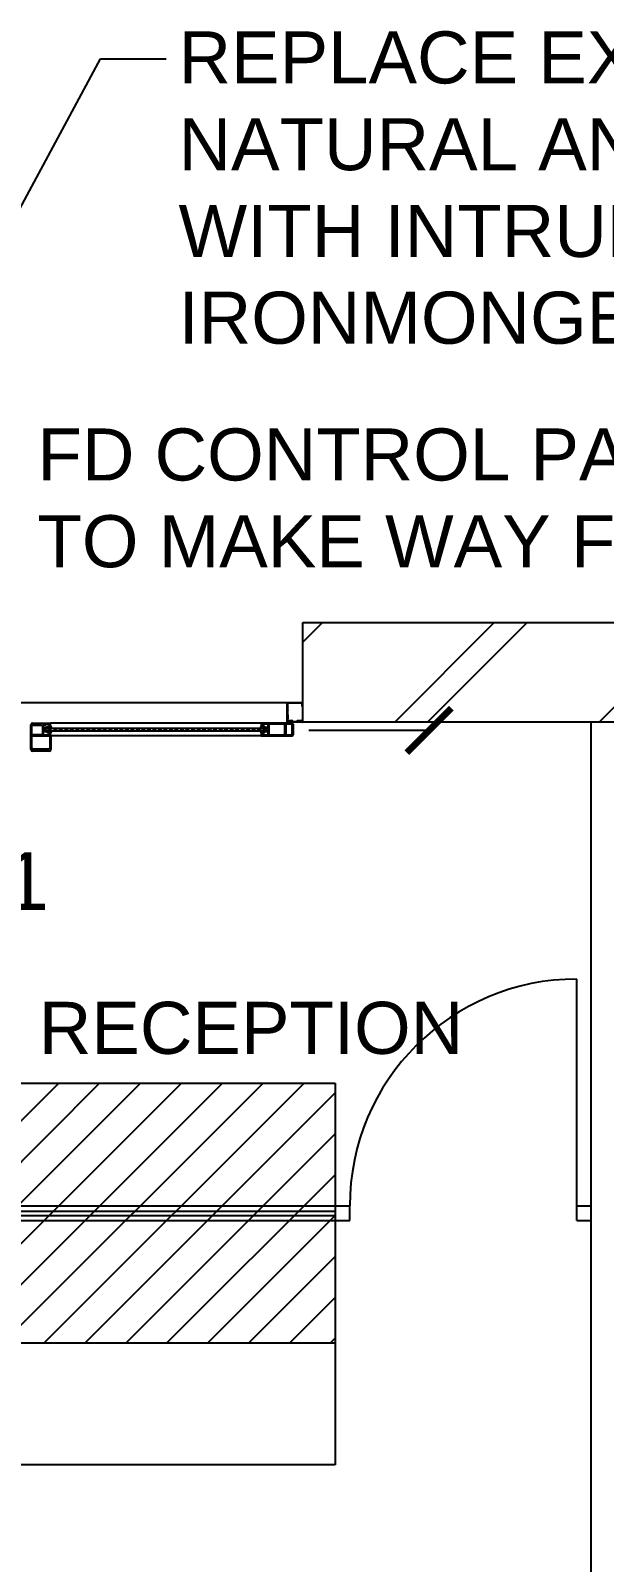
# Model space of a CAD drawing. Header units: millimetres. Extents: x -242071 to 82444, y -53139 to 112036.
# Drawn here: x 11489 to 13472, y -34056 to -28758 of the extents above; entities that cross this region are included whole.
import ezdxf

# ---------------------------------------------------------------- set-up
doc = ezdxf.new("R2010")
doc.units = ezdxf.units.MM
doc.linetypes.add('DASHED', pattern=[19.05, 12.7, -6.35])
for name, color, linetype in [('Fixture_Room', 2, 'Continuous'), ('Hatch_Builders_work', 1, 'Continuous'), ('Internal_partitions', 2, 'Continuous'), ('Office Number', 2, 'Continuous'), ('Text_Builders_work', 1, 'Continuous'), ('Text_Roof_plan', 1, 'Continuous'), ('Text_Room_names_brickwork', 1, 'Continuous'), ('Walls_brick_block_etc', 3, 'Continuous'), ('Windows_and_doors_to_brickwork', 1, 'Continuous')]:
    doc.layers.add(name, color=color, linetype=linetype)
doc.styles.add('Text_Style_3_d7b89161-017f-4e9d-a07b-0b1ab719bac5', font='freehand')
doc.styles.add('Text_Style_5', font='arial.ttf')
doc.dimstyles.new('$DIM_Caddie', dxfattribs={"dimscale": 100, "dimtxt": 2.5, "dimasz": 3, "dimexe": 3, "dimexo": 0, "dimgap": 1, "dimtad": 1, "dimdec": 0, "dimzin": 0, "dimdsep": 46, "dimtxsty": 'Text_Style_3_d7b89161-017f-4e9d-a07b-0b1ab719bac5', "dimblk": 'ARCHTICK', "dimblk1": 'ARCHTICK', "dimblk2": 'ARCHTICK', "dimcen": 0.4, "dimclrd": 1, "dimclre": 1, "dimclrt": 2, "dimadec": 0, "dimazin": 0, "dimtfac": 0.5, "dimtdec": 0, "dimtix": 1, "dimtmove": 0, "dimatfit": 2, "dimldrblk": 'ARCHTICK', "dimfxl": 7, "dimfxlon": 1, "dimtfillclr": 1, "dimtolj": 1, "dimtzin": 0, "dimlwd": -3, "dimlwe": -3, "dimarcsym": 1})

# ---------------------------------------------------------------- blocks, each defined once
blk = doc.blocks.new('_ArchTick')
at = {"color": 0, "linetype": 'ByBlock', "const_width": 0.15}
blk.add_lwpolyline([(-0.5, -0.5), (0.5, 0.5)], dxfattribs=at)

msp = doc.modelspace()

# ---------------------------------------------------------------- hatches: boundary and pattern name
at = {"layer": 'Fixture_Room', "linetype": 'Continuous'}
h = msp.add_hatch(dxfattribs=at)
h.set_pattern_fill('_USER', color=1, scale=100, angle=45, style=0, pattern_type=0)
h.set_pattern_definition([(45, (-0.009, -8204.92), (-70.71068, 70.71068), [])])
h.paths.add_polyline_path([(9552.8, -33298.6), (12541.8, -33298.6), (12541.8, -32398.6), (9552.8, -32398.6)])
at = {"layer": 'Hatch_Builders_work', "linetype": 'Continuous', "lineweight": -3}
h = msp.add_hatch(dxfattribs=at)
h.set_pattern_fill('BRICKPLAN', color=1, scale=500, angle=45, style=0)
h.set_pattern_definition([(45, (-0.009, -8654.9), (-353.553, 353.553), []), (45, (-56.6, -8598.35), (-353.553, 353.553), [])])
h.paths.add_polyline_path([(12429.8, -31148.6), (14759.8, -31148.6), (14759.8, -30805.7), (12429.8, -30805.7)])

# ---------------------------------------------------------------- linework, layer by layer
at = {"layer": 'Fixture_Room', "color": 1, "linetype": 'Continuous'}
for p, q in [((13376.8, -32823.6), (13376.8, -32038.6)), ((9602.8, -32841.1), (12541.8, -32841.1)), ((9602.8, -32856.1), (12541.8, -32856.1))]:
    msp.add_line(p, q, dxfattribs=at)
at = {"layer": 'Fixture_Room', "color": 2, "linetype": 'Continuous'}
for p, q in [((9552.8, -32398.6), (12541.8, -32398.6)), ((12541.8, -32398.6), (12541.8, -33298.6)), ((9552.8, -32823.6), (12591.8, -32823.6)), ((12591.8, -32873.6), (12591.8, -32823.6)), ((13376.8, -32873.6), (13376.8, -32823.6)), ((13376.8, -32823.6), (13426.8, -32823.6)), ((9552.8, -32873.6), (12591.8, -32873.6)), ((13376.8, -32873.6), (13426.8, -32873.6)), ((12541.8, -33298.6), (9552.8, -33298.6)), ((12541.8, -33298.6), (12541.8, -33718.6)), ((12541.8, -33718.6), (9552.8, -33718.6))]:
    msp.add_line(p, q, dxfattribs=at)
at = {"layer": 'Fixture_Room', "color": 1, "linetype": 'Continuous'}
msp.add_arc((13376.8, -32823.6), 785, 90, 180, dxfattribs=at)
at = {"layer": 'Internal_partitions', "color": 2, "linetype": 'Continuous'}
msp.add_line((13426.8, -34262.9), (13426.8, -31148.6), dxfattribs=at)
at = {"layer": 'Walls_brick_block_etc', "color": 3, "linetype": 'Continuous'}
for p, q in [((12429.8, -30805.7), (14759.8, -30805.7)), ((12429.8, -31148.6), (12429.8, -30805.7)), ((12429.8, -31148.6), (18684.1, -31148.6))]:
    msp.add_line(p, q, dxfattribs=at)
at = {"layer": 'Windows_and_doors_to_brickwork', "color": 1, "linetype": 'Continuous', "lineweight": -3}
for p, q in [((10605.3, -31082), (12374.4, -31082)), ((12375.3, -31083.3), (12374.2, -31083)), ((12374.4, -31082), (12429.3, -31082)), ((12375.3, -31114.3), (12375.3, -31083.3)), ((12377.4, -31090), (12377.4, -31085)), ((12377.4, -31107.6), (12377.4, -31098.1)), ((12426.8, -31084.5), (12377.9, -31084.5)), ((12377.9, -31090.5), (12378.1, -31090.5)), ((12377.9, -31097.6), (12378.1, -31097.6)), ((12378.1, -31097.6), (12378.1, -31090.5)), ((12427.4, -31094.8), (12427.4, -31085)), ((12427.9, -31095.3), (12428.1, -31095.3)), ((12429.8, -31093.5), (12429.8, -31082.5)), ((12375.3, -31148.6), (12375.3, -31115.8)), ((12375.8, -31115.1), (12375.4, -31114.7)), ((12375.4, -31115.5), (12375.8, -31115.1)), ((12379.6, -31150.4), (12377, -31150.4)), ((12377.4, -31125.2), (12377.4, -31115.7)), ((12377.4, -31143.5), (12377.4, -31138.6)), ((12377.5, -31147), (12377.5, -31148.1)), ((12377.5, -31147.6, 1.8), (12390.7, -31147.6, 1.8)), ((12377.9, -31108.1), (12378.1, -31108.1)), ((12377.9, -31115.2), (12378.1, -31115.2)), ((12377.9, -31125.7), (12378.3, -31125.7)), ((12377.9, -31138.1), (12378.3, -31138.1)), ((12377.9, -31144), (12392, -31144)), ((12390.1, -31146.5), (12378, -31146.5)), ((12378, -31148.6), (12379.6, -31148.6)), ((12378.1, -31115.2), (12378.1, -31108.1)), ((12378.8, -31137.5), (12378.8, -31126.3)), ((12380.1, -31149.1), (12380.1, -31149.8)), ((12381.4, -31153.4, 1.8), (12381.4, -31147.6, 1.8)), ((12384.1, -31153.4, 1.8), (12384.1, -31147.6, 1.8)), ((12386.7, -31153.4, 1.8), (12386.7, -31147.6, 1.8)), ((12388, -31149.8), (12388, -31149.1)), ((12388.6, -31148.6), (12390.1, -31148.6)), ((12428.1, -31150.4), (12388.6, -31150.4)), ((12390.7, -31148.1), (12390.7, -31147)), ((12392.9, -31144.9), (12392.9, -31147.4)), ((12393.9, -31147.9), (12410.5, -31147.9)), ((12411, -31147.4), (12411, -31144.6)), ((12411.5, -31144), (12426.8, -31144)), ((12427.4, -31143.5), (12427.4, -31142.8)), ((12427.9, -31142.3), (12428.1, -31142.3)), ((12429.8, -31148.6), (12429.8, -31144.1)), ((11537.7, -31169.1, -1.8), (11537.7, -31169.1, -3.5)), ((11537.7, -31169.1, -3.5), (11537.7, -31181.8, -3.5)), ((11537.7, -31181.8, -1.8), (11537.7, -31169.1, -1.8)), ((11537.7, -31181.8, -1.8), (11537.7, -31181.8, -3.5)), ((11546.4, -31168.9, -3.5), (11537.9, -31168.9, -3.5)), ((11537.9, -31168.9, -1.8), (11537.9, -31168.9, -3.5)), ((11537.9, -31168.9, -1.8), (11546.4, -31168.9, -1.8)), ((11537.9, -31182, -3.5), (11546.4, -31182, -3.5)), ((11537.9, -31182, -1.8), (11537.9, -31182, -3.5)), ((11546.4, -31182, -1.8), (11537.9, -31182, -1.8)), ((11539.8, -31171.2, -1.8), (11539.8, -31171.2, -3.5)), ((11539.8, -31179.7, -3.5), (11539.8, -31171.2, -3.5)), ((11539.8, -31171.2, -1.8), (11539.8, -31179.7, -1.8)), ((11539.8, -31179.7, -1.8), (11539.8, -31179.7, -3.5)), ((11540, -31171.1, -3.5), (11560.6, -31171.1, -3.5)), ((11540, -31171.1, -1.8), (11540, -31171.1, -3.5)), ((11560.6, -31171.1, -1.8), (11540, -31171.1, -1.8)), ((11540, -31179.9, -1.8), (11540, -31179.9, -3.5)), ((11560.6, -31179.9, -3.5), (11540, -31179.9, -3.5)), ((11540, -31179.9, -1.8), (11560.6, -31179.9, -1.8)), ((11546.4, -31168.9, -1.8), (11546.4, -31168.9, -3.5)), ((11546.4, -31182, -1.8), (11546.4, -31182, -3.5)), ((11549, -31166.4, -3.5), (11546.5, -31168.9, -3.5)), ((11546.5, -31168.9, -1.8), (11549, -31166.4, -1.8)), ((11546.5, -31168.9, -1.8), (11546.5, -31168.9, -3.5)), ((11546.5, -31182, -1.8), (11546.5, -31182, -3.5)), ((11549, -31184.5, -1.8), (11546.5, -31182, -1.8)), ((11546.5, -31182, -3.5), (11549, -31184.5, -3.5)), ((11549.3, -31166.5, -1.8), (11549.3, -31166.5, -3.5)), ((11549.3, -31168.8, -3.5), (11549.3, -31166.5, -3.5)), ((11549.3, -31166.5, -1.8), (11549.3, -31168.8, -1.8)), ((11549.3, -31168.8, -1.8), (11549.3, -31168.8, -3.5)), ((11549.3, -31182.1, -1.8), (11549.3, -31182.1, -3.5)), ((11549.3, -31182.1, -1.8), (11549.3, -31184.4, -1.8)), ((11549.3, -31184.4, -3.5), (11549.3, -31182.1, -3.5)), ((11549.3, -31184.4, -1.8), (11549.3, -31184.4, -3.5)), ((11549.5, -31168.9, -1.8), (11549.5, -31168.9, -3.5)), ((11551.2, -31168.9, -3.5), (11549.5, -31168.9, -3.5)), ((11549.5, -31168.9, -1.8), (11551.2, -31168.9, -1.8)), ((11549.5, -31182, -1.8), (11549.5, -31182, -3.5)), ((11549.5, -31182, -3.5), (11551.2, -31182, -3.5)), ((11551.2, -31182, -1.8), (11549.5, -31182, -1.8)), ((11551.2, -31168.9, -1.8), (11551.2, -31168.9, -3.5)), ((11551.2, -31182, -1.8), (11551.2, -31182, -3.5)), ((11553.8, -31166.4, -3.5), (11551.3, -31168.9, -3.5)), ((11551.3, -31168.9, -1.8), (11553.8, -31166.4, -1.8)), ((11551.3, -31168.9, -1.8), (11551.3, -31168.9, -3.5)), ((11551.3, -31182, -1.8), (11551.3, -31182, -3.5)), ((11553.8, -31184.5, -1.8), (11551.3, -31182, -1.8)), ((11551.3, -31182, -3.5), (11553.8, -31184.5, -3.5)), ((11554.1, -31168.8, -3.5), (11554.1, -31166.5, -3.5)), ((11554.1, -31166.5, -1.8), (11554.1, -31168.8, -1.8)), ((11554.1, -31168.8, -1.8), (11554.1, -31168.8, -3.5)), ((11554.1, -31182.1, -1.8), (11554.1, -31182.1, -3.5)), ((11554.1, -31182.1, -1.8), (11554.1, -31184.4, -1.8)), ((11554.1, -31184.4, -3.5), (11554.1, -31182.1, -3.5)), ((11554.1, -31184.4, -1.8), (11554.1, -31184.4, -3.5)), ((11554.2, -31168.9, -1.8), (11554.2, -31168.9, -3.5)), ((11556.4, -31168.9, -3.5), (11554.2, -31168.9, -3.5)), ((11554.2, -31168.9, -1.8), (11556.4, -31168.9, -1.8)), ((11554.2, -31182, -1.8), (11554.2, -31182, -3.5)), ((11554.2, -31182, -3.5), (11556.4, -31182, -3.5)), ((11556.4, -31182, -1.8), (11554.2, -31182, -1.8)), ((11556.4, -31168.9, -1.8), (11556.4, -31168.9, -3.5)), ((11556.4, -31182, -1.8), (11556.4, -31182, -3.5)), ((11556.5, -31163, -3.5), (11556.5, -31168.8, -3.5)), ((11556.5, -31168.8, -1.8), (11556.5, -31163, -1.8)), ((11556.5, -31168.8, -1.8), (11556.5, -31168.8, -3.5)), ((11556.5, -31182.1, -1.8), (11556.5, -31182.1, -3.5)), ((11556.5, -31187.9, -1.8), (11556.5, -31182.1, -1.8)), ((11556.5, -31182.1, -3.5), (11556.5, -31187.9, -3.5)), ((11556.9, -31162.9, -1.8), (11556.9, -31162.9, -3.5)), ((11560.8, -31170.8, -3.5), (11556.9, -31162.9, -3.5)), ((11556.9, -31162.9, -1.8), (11560.8, -31170.8, -1.8)), ((11560.8, -31180.1, -1.8), (11556.9, -31188, -1.8)), ((11556.9, -31188, -3.5), (11560.8, -31180.1, -3.5)), ((11556.9, -31188, -1.8), (11556.9, -31188, -3.5)), ((12286, -31153.4), (11557.6, -31153.6)), ((12286, -31197.4), (11558.5, -31197.4)), ((11560.6, -31171.1, -3.5), (12283.1, -31171.1, -3.5)), ((11560.6, -31171.1, -1.8), (11560.6, -31171.1, -3.5)), ((11560.6, -31179.9, -3.5), (12283.1, -31179.9, -3.5)), ((11560.6, -31179.9, -1.8), (11560.6, -31179.9, -3.5)), ((11560.8, -31170.8, -1.8), (11560.8, -31170.8, -3.5)), ((11560.8, -31180.1, -1.8), (11560.8, -31180.1, -3.5)), ((12286.9, -31162.9, -1.8), (12283, -31170.8, -1.8)), ((12283, -31170.8), (12286.9, -31162.9)), ((12283, -31170.8), (12283, -31170.8, -1.8)), ((12283, -31180.1), (12283, -31180.1, -1.8)), ((12283, -31180.1, -1.8), (12286.9, -31188, -1.8)), ((12286.9, -31188), (12283, -31180.1)), ((12303.8, -31171.1), (12283.1, -31171.1)), ((12283.1, -31171.1, -1.8), (12303.8, -31171.1, -1.8)), ((12283.1, -31171.1), (12283.1, -31171.1, -1.8)), ((12283.1, -31179.9), (12283.1, -31179.9, -1.8)), ((12303.8, -31179.9, -1.8), (12283.1, -31179.9, -1.8)), ((12283.1, -31179.9), (12303.8, -31179.9)), ((12285.5, -31154.3, 1.8), (12285.5, -31154, 1.8)), ((12285.5, -31154), (12285.5, -31154, 1.8)), ((12285.5, -31154), (12285.5, -31154.3)), ((12285.5, -31154.3), (12285.5, -31154.3, 1.8)), ((12285.5, -31196.9, 1.8), (12285.5, -31196.6, 1.8)), ((12285.5, -31196.6), (12285.5, -31196.6, 1.8)), ((12285.5, -31196.6), (12285.5, -31196.9)), ((12285.5, -31196.9), (12285.5, -31196.9, 1.8)), ((12286, -31153.4, 1.8), (12392.2, -31153.4, 1.8)), ((12286, -31153.4), (12286, -31153.4, 1.8)), ((12392.2, -31153.4), (12286, -31153.4)), ((12287.3, -31154.9, 1.8), (12286, -31154.9, 1.8)), ((12286, -31154.9), (12286, -31154.9, 1.8)), ((12286, -31154.9), (12287.3, -31154.9)), ((12286, -31196, 1.8), (12287.3, -31196, 1.8)), ((12286, -31196), (12286, -31196, 1.8)), ((12287.3, -31196), (12286, -31196)), ((12392.2, -31197.4, 1.8), (12286, -31197.4, 1.8)), ((12286, -31197.4), (12286, -31197.4, 1.8)), ((12286, -31197.4), (12392.2, -31197.4)), ((12286.9, -31162.9), (12286.9, -31162.9, -1.8)), ((12286.9, -31188), (12286.9, -31188, -1.8)), ((12287.3, -31166.1, 1.8), (12287.3, -31154.9, 1.8)), ((12287.3, -31154.9), (12287.3, -31154.9, 1.8)), ((12287.3, -31154.9), (12287.3, -31166.1)), ((12287.3, -31163), (12287.3, -31163, -1.8)), ((12287.3, -31163), (12287.3, -31168.8)), ((12287.3, -31168.8, -1.8), (12287.3, -31163, -1.8)), ((12287.3, -31166.1), (12287.3, -31166.1, 1.8)), ((12287.3, -31168.8), (12287.3, -31168.8, -1.8)), ((12287.3, -31182.1), (12287.3, -31182.1, -1.8)), ((12287.3, -31187.9, -1.8), (12287.3, -31182.1, -1.8)), ((12287.3, -31182.1), (12287.3, -31187.9)), ((12287.3, -31196, 1.8), (12287.3, -31184.8, 1.8)), ((12287.3, -31184.8), (12287.3, -31184.8, 1.8)), ((12287.3, -31184.8), (12287.3, -31196)), ((12287.3, -31187.9), (12287.3, -31187.9, -1.8)), ((12287.3, -31196), (12287.3, -31196, 1.8)), ((12287.4, -31168.9), (12287.4, -31168.9, -1.8)), ((12289.5, -31168.9, -1.8), (12287.4, -31168.9, -1.8)), ((12287.4, -31168.9), (12289.5, -31168.9)), ((12287.4, -31182), (12287.4, -31182, -1.8)), ((12287.4, -31182, -1.8), (12289.5, -31182, -1.8)), ((12289.5, -31182), (12287.4, -31182)), ((12288.5, -31166.1, 1.8), (12288.2, -31166.5, 1.8)), ((12288.2, -31166.5), (12288.5, -31166.1)), ((12288.2, -31166.5), (12288.2, -31166.5, 1.8)), ((12288.2, -31184.4, 1.8), (12288.5, -31184.8, 1.8)), ((12288.2, -31184.4), (12288.2, -31184.4, 1.8)), ((12288.5, -31184.8), (12288.2, -31184.4)), ((12288.9, -31166.5, 1.8), (12288.5, -31166.1, 1.8)), ((12288.5, -31166.1), (12288.5, -31166.1, 1.8)), ((12288.5, -31166.1), (12288.9, -31166.5)), ((12288.5, -31184.8, 1.8), (12288.9, -31184.4, 1.8)), ((12288.9, -31184.4), (12288.5, -31184.8)), ((12288.5, -31184.8), (12288.5, -31184.8, 1.8)), ((12288.9, -31166.5), (12288.9, -31166.5, 1.8)), ((12288.9, -31184.4), (12288.9, -31184.4, 1.8)), ((12289.5, -31168.9), (12289.5, -31168.9, -1.8)), ((12289.5, -31182), (12289.5, -31182, -1.8)), ((12289.7, -31156.4, 1.8), (12289.7, -31161.9, 1.8)), ((12289.7, -31156.4), (12289.7, -31156.4, 1.8)), ((12289.7, -31161.9), (12289.7, -31156.4)), ((12289.7, -31161.9), (12289.7, -31161.9, 1.8)), ((12290, -31166.1, 1.8), (12289.7, -31166.5, 1.8)), ((12289.7, -31166.5), (12290, -31166.1)), ((12289.7, -31166.5), (12289.7, -31166.5, -1.8)), ((12289.7, -31166.5), (12289.7, -31166.5, 1.8)), ((12289.7, -31166.5, -1.8), (12289.7, -31168.8, -1.8)), ((12289.7, -31168.8), (12289.7, -31166.5)), ((12289.7, -31168.8), (12289.7, -31168.8, -1.8)), ((12289.7, -31182.1), (12289.7, -31182.1, -1.8)), ((12289.7, -31182.1, -1.8), (12289.7, -31184.4, -1.8)), ((12289.7, -31184.4), (12289.7, -31182.1)), ((12289.7, -31184.4, 1.8), (12290, -31184.8, 1.8)), ((12289.7, -31184.4), (12289.7, -31184.4, 1.8)), ((12289.7, -31184.4), (12289.7, -31184.4, -1.8)), ((12290, -31184.8), (12289.7, -31184.4)), ((12289.7, -31189, 1.8), (12289.7, -31194.5, 1.8)), ((12289.7, -31189), (12289.7, -31189, 1.8)), ((12289.7, -31194.5), (12289.7, -31189)), ((12289.7, -31194.5), (12289.7, -31194.5, 1.8)), ((12290.4, -31166.5, 1.8), (12290, -31166.1, 1.8)), ((12290, -31166.1), (12290, -31166.1, 1.8)), ((12290, -31166.1), (12290.4, -31166.5)), ((12290, -31166.4), (12290, -31166.4, -1.8)), ((12292.5, -31168.9, -1.8), (12290, -31166.4, -1.8)), ((12290, -31166.4), (12292.5, -31168.9)), ((12292.5, -31182), (12290, -31184.5)), ((12290, -31184.5, -1.8), (12292.5, -31182, -1.8)), ((12290, -31184.8, 1.8), (12290.4, -31184.4, 1.8)), ((12290.4, -31184.4), (12290, -31184.8)), ((12290, -31184.5), (12290, -31184.5, -1.8)), ((12290, -31184.8), (12290, -31184.8, 1.8)), ((12310.1, -31155.9, 1.8), (12290.3, -31155.9, 1.8)), ((12290.3, -31155.9), (12290.3, -31155.9, 1.8)), ((12290.3, -31155.9), (12310.1, -31155.9)), ((12290.3, -31195, 1.8), (12310.1, -31195, 1.8)), ((12290.3, -31195), (12290.3, -31195, 1.8)), ((12310.1, -31195), (12290.3, -31195)), ((12290.4, -31162.8, 1.8), (12297, -31164.6, 1.8)), ((12290.4, -31162.8), (12290.4, -31162.8, 1.8)), ((12297, -31164.6), (12290.4, -31162.8)), ((12290.4, -31166.5), (12290.4, -31166.5, 1.8)), ((12290.4, -31184.4), (12290.4, -31184.4, 1.8)), ((12297, -31186.3, 1.8), (12290.4, -31188.1, 1.8)), ((12290.4, -31188.1), (12297, -31186.3)), ((12290.4, -31188.1), (12290.4, -31188.1, 1.8)), ((12291.5, -31166.1, 1.8), (12291.2, -31166.5, 1.8)), ((12291.2, -31166.5), (12291.5, -31166.1)), ((12291.2, -31166.5), (12291.2, -31166.5, 1.8)), ((12291.2, -31184.4, 1.8), (12291.5, -31184.8, 1.8)), ((12291.2, -31184.4), (12291.2, -31184.4, 1.8)), ((12291.5, -31184.8), (12291.2, -31184.4)), ((12291.9, -31166.5, 1.8), (12291.5, -31166.1, 1.8)), ((12291.5, -31166.1), (12291.5, -31166.1, 1.8)), ((12291.5, -31166.1), (12291.9, -31166.5)), ((12291.5, -31184.8, 1.8), (12291.9, -31184.4, 1.8)), ((12291.9, -31184.4), (12291.5, -31184.8)), ((12291.5, -31184.8), (12291.5, -31184.8, 1.8)), ((12291.9, -31166.5), (12291.9, -31166.5, 1.8)), ((12291.9, -31184.4), (12291.9, -31184.4, 1.8)), ((12292.5, -31168.9), (12292.5, -31168.9, -1.8)), ((12292.5, -31182), (12292.5, -31182, -1.8)), ((12293, -31166.1, 1.8), (12292.6, -31166.5, 1.8)), ((12292.6, -31166.5), (12293, -31166.1)), ((12292.6, -31166.5), (12292.6, -31166.5, 1.8)), ((12294.3, -31168.9, -1.8), (12292.6, -31168.9, -1.8)), ((12292.6, -31168.9), (12292.6, -31168.9, -1.8)), ((12292.6, -31168.9), (12294.3, -31168.9)), ((12292.6, -31182), (12292.6, -31182, -1.8)), ((12294.3, -31182), (12292.6, -31182)), ((12292.6, -31182, -1.8), (12294.3, -31182, -1.8)), ((12292.6, -31184.4, 1.8), (12293, -31184.8, 1.8)), ((12292.6, -31184.4), (12292.6, -31184.4, 1.8)), ((12293, -31184.8), (12292.6, -31184.4)), ((12293.4, -31166.5, 1.8), (12293, -31166.1, 1.8)), ((12293, -31166.1), (12293, -31166.1, 1.8)), ((12293, -31166.1), (12293.4, -31166.5)), ((12293, -31184.8, 1.8), (12293.4, -31184.4, 1.8)), ((12293.4, -31184.4), (12293, -31184.8)), ((12293, -31184.8), (12293, -31184.8, 1.8)), ((12293.4, -31166.5), (12293.4, -31166.5, 1.8)), ((12293.4, -31184.4), (12293.4, -31184.4, 1.8)), ((12294.5, -31166.1, 1.8), (12294.1, -31166.5, 1.8)), ((12294.1, -31166.5), (12294.5, -31166.1)), ((12294.1, -31166.5), (12294.1, -31166.5, 1.8)), ((12294.1, -31184.4, 1.8), (12294.5, -31184.8, 1.8)), ((12294.1, -31184.4), (12294.1, -31184.4, 1.8)), ((12294.5, -31184.8), (12294.1, -31184.4)), ((12294.3, -31168.9), (12294.3, -31168.9, -1.8)), ((12294.3, -31182), (12294.3, -31182, -1.8)), ((12294.9, -31166.5, 1.8), (12294.5, -31166.1, 1.8)), ((12294.5, -31166.1), (12294.5, -31166.1, 1.8)), ((12294.5, -31166.1), (12294.9, -31166.5)), ((12294.5, -31166.5, -1.8), (12294.5, -31168.8, -1.8)), ((12294.5, -31166.5), (12294.5, -31166.5, -1.8)), ((12294.5, -31168.8), (12294.5, -31166.5)), ((12294.5, -31168.8), (12294.5, -31168.8, -1.8)), ((12294.5, -31182.1), (12294.5, -31182.1, -1.8)), ((12294.5, -31182.1, -1.8), (12294.5, -31184.4, -1.8)), ((12294.5, -31184.4), (12294.5, -31182.1)), ((12294.5, -31184.8, 1.8), (12294.9, -31184.4, 1.8)), ((12294.5, -31184.4), (12294.5, -31184.4, -1.8)), ((12294.9, -31184.4), (12294.5, -31184.8)), ((12294.5, -31184.8), (12294.5, -31184.8, 1.8)), ((12294.8, -31166.4), (12294.8, -31166.4, -1.8)), ((12297.2, -31168.9, -1.8), (12294.8, -31166.4, -1.8)), ((12294.8, -31166.4), (12297.2, -31168.9)), ((12294.8, -31184.5, -1.8), (12297.2, -31182, -1.8)), ((12297.2, -31182), (12294.8, -31184.5)), ((12294.8, -31184.5), (12294.8, -31184.5, -1.8)), ((12294.9, -31166.5), (12294.9, -31166.5, 1.8)), ((12294.9, -31184.4), (12294.9, -31184.4, 1.8)), ((12296, -31166.1, 1.8), (12295.6, -31166.5, 1.8)), ((12295.6, -31166.5), (12296, -31166.1)), ((12295.6, -31166.5), (12295.6, -31166.5, 1.8)), ((12295.6, -31184.4, 1.8), (12296, -31184.8, 1.8)), ((12295.6, -31184.4), (12295.6, -31184.4, 1.8)), ((12296, -31184.8), (12295.6, -31184.4)), ((12296.4, -31166.5, 1.8), (12296, -31166.1, 1.8)), ((12296, -31166.1), (12296, -31166.1, 1.8)), ((12296, -31166.1), (12296.4, -31166.5)), ((12296, -31184.8, 1.8), (12296.4, -31184.4, 1.8)), ((12296.4, -31184.4), (12296, -31184.8)), ((12296, -31184.8), (12296, -31184.8, 1.8)), ((12296.4, -31166.5), (12296.4, -31166.5, 1.8)), ((12296.4, -31184.4), (12296.4, -31184.4, 1.8)), ((12296.7, -31166.6), (12296.7, -31166.6, 1.8)), ((12296.7, -31184.2), (12296.7, -31184.2, 1.8)), ((12297, -31164.6), (12297, -31164.6, 1.8)), ((12297, -31186.3), (12297, -31186.3, 1.8)), ((12297.2, -31168.9), (12297.2, -31168.9, -1.8)), ((12297.2, -31182), (12297.2, -31182, -1.8)), ((12297.4, -31168.9), (12305.9, -31168.9)), ((12305.9, -31168.9, -1.8), (12297.4, -31168.9, -1.8)), ((12297.4, -31168.9), (12297.4, -31168.9, -1.8)), ((12305.9, -31182), (12297.4, -31182)), ((12297.4, -31182), (12297.4, -31182, -1.8)), ((12297.4, -31182, -1.8), (12305.9, -31182, -1.8)), ((12303.8, -31171.1), (12303.8, -31171.1, -1.8)), ((12303.8, -31179.9), (12303.8, -31179.9, -1.8)), ((12304, -31171.2), (12304, -31171.2, -1.8)), ((12304, -31179.7), (12304, -31171.2)), ((12304, -31171.2, -1.8), (12304, -31179.7, -1.8)), ((12304, -31179.7), (12304, -31179.7, -1.8)), ((12305.9, -31168.9), (12305.9, -31168.9, -1.8)), ((12305.9, -31182), (12305.9, -31182, -1.8)), ((12306.1, -31169.1), (12306.1, -31181.8)), ((12306.1, -31169.1), (12306.1, -31169.1, -1.8)), ((12306.1, -31181.8, -1.8), (12306.1, -31169.1, -1.8)), ((12306.1, -31181.8), (12306.1, -31181.8, -1.8)), ((12310.1, -31195, 1.8), (12310.1, -31155.9, 1.8)), ((12310.1, -31155.9), (12310.1, -31155.9, 1.8)), ((12310.1, -31155.9), (12310.1, -31195)), ((12310.1, -31195), (12310.1, -31195, 1.8)), ((12312.6, -31195, 1.8), (12312.6, -31155.9, 1.8)), ((12312.6, -31155.9, 1.8), (12367.9, -31155.9, 1.8)), ((12312.6, -31155.9), (12312.6, -31155.9, 1.8)), ((12312.6, -31155.9), (12312.6, -31195)), ((12367.9, -31155.9), (12312.6, -31155.9)), ((12367.9, -31195, 1.8), (12312.6, -31195, 1.8)), ((12312.6, -31195), (12312.6, -31195, 1.8)), ((12312.6, -31195), (12367.9, -31195)), ((12367.9, -31155.9, 1.8), (12367.9, -31195, 1.8)), ((12367.9, -31155.9), (12367.9, -31155.9, 1.8)), ((12367.9, -31195), (12367.9, -31155.9)), ((12367.9, -31195), (12367.9, -31195, 1.8)), ((12370.4, -31175.1, 1.8), (12370, -31175.4, 1.8)), ((12370, -31175.4), (12370.4, -31175.1)), ((12370, -31175.4, 1.8), (12370.4, -31175.8, 1.8)), ((12370, -31175.4), (12370, -31175.4, 1.8)), ((12370.4, -31175.8), (12370, -31175.4)), ((12370.4, -31175.1), (12370.4, -31175.1, 1.8)), ((12370.4, -31175.8), (12370.4, -31175.8, 1.8)), ((12370.5, -31155.9, 1.8), (12370.5, -31174.7, 1.8)), ((12392.2, -31155.9, 1.8), (12370.5, -31155.9, 1.8)), ((12370.5, -31155.9), (12370.5, -31155.9, 1.8)), ((12370.5, -31174.7), (12370.5, -31155.9)), ((12370.5, -31155.9), (12392.2, -31155.9)), ((12370.5, -31174.7), (12370.5, -31174.7, 1.8)), ((12370.5, -31176.2, 1.8), (12370.5, -31195, 1.8)), ((12370.5, -31176.2), (12370.5, -31176.2, 1.8)), ((12370.5, -31195), (12370.5, -31176.2)), ((12370.5, -31195, 1.8), (12392.2, -31195, 1.8)), ((12370.5, -31195), (12370.5, -31195, 1.8)), ((12392.2, -31195), (12370.5, -31195)), ((12392.2, -31153.4), (12392.2, -31153.4, 1.8)), ((12392.2, -31155.9), (12392.2, -31155.9, 1.8)), ((12392.2, -31195), (12392.2, -31195, 1.8)), ((12392.2, -31197.4), (12392.2, -31197.4, 1.8)), ((12393.2, -31193.9, 1.8), (12393.2, -31157, 1.8)), ((12395.5, -31175.1, 1.8), (12395.2, -31175.4, 1.8)), ((12395.2, -31175.4, 1.8), (12395.5, -31175.8, 1.8)), ((12395.7, -31157, 1.8), (12395.7, -31174.7, 1.8)), ((12395.7, -31176.2, 1.8), (12395.7, -31193.9, 1.8))]:
    msp.add_line(p, q, dxfattribs=at)
at = {"layer": 'Windows_and_doors_to_brickwork', "color": 1, "lineweight": -3}
for p, q in [((11489.8, -31174.5, -3.5), (11489.8, -31158.9, -3.5)), ((11489.8, -31245.2, -3.5), (11489.8, -31176.7, -3.5)), ((11490.7, -31175.6, -3.5), (11490, -31174.9, -3.5)), ((11490, -31176.4, -3.5), (11490.7, -31175.6, -3.5)), ((11495.1, -31153.6, -3.5), (11557.6, -31153.6, -3.5)), ((11531.9, -31160.5, -3.5), (11531.9, -31184.4, -3.5)), ((11531.9, -31184.4, -3.5), (11532.4, -31184.9, -3.5)), ((11532.4, -31185.7, -3.5), (11531.9, -31186.2, -3.5)), ((11531.9, -31186.2, -3.5), (11532.4, -31186.7, -3.5)), ((11532.4, -31187.4, -3.5), (11531.9, -31188, -3.5)), ((11531.9, -31188, -3.5), (11531.9, -31193.6, -3.5)), ((11541.4, -31160, -3.5), (11532.4, -31160, -3.5)), ((11532.4, -31194.1, -3.5), (11553.5, -31194.1, -3.5)), ((11541.9, -31157.3, -3.5), (11541.9, -31159.4, -3.5)), ((11553.5, -31156.8, -3.5), (11542.5, -31156.8, -3.5)), ((11546.8, -31164.8, -3.5), (11553.7, -31162.9, -3.5)), ((11553.7, -31188.4, -3.5), (11546.8, -31186.5, -3.5)), ((11547, -31166.8, -3.5), (11547, -31166.8, -3.5)), ((11547, -31184.4, -3.5), (11547, -31184.4, -3.5)), ((11547.8, -31166.3, -3.5), (11547.4, -31166.7, -3.5)), ((11547.4, -31184.6, -3.5), (11547.8, -31185, -3.5)), ((11548.2, -31166.7, -3.5), (11547.8, -31166.3, -3.5)), ((11547.8, -31185, -3.5), (11548.2, -31184.6, -3.5)), ((11549.3, -31166.3, -3.5), (11548.9, -31166.7, -3.5)), ((11548.9, -31184.6, -3.5), (11549.3, -31185, -3.5)), ((11549.7, -31166.7, -3.5), (11549.3, -31166.3, -3.5)), ((11549.3, -31185, -3.5), (11549.7, -31184.6, -3.5)), ((11550.8, -31166.3, -3.5), (11550.4, -31166.7, -3.5)), ((11550.4, -31184.6, -3.5), (11550.8, -31185, -3.5)), ((11551.2, -31166.7, -3.5), (11550.8, -31166.3, -3.5)), ((11550.8, -31185, -3.5), (11551.2, -31184.6, -3.5)), ((11552.3, -31166.3, -3.5), (11551.9, -31166.7, -3.5)), ((11551.9, -31184.6, -3.5), (11552.3, -31185, -3.5)), ((11552.6, -31166.7, -3.5), (11552.3, -31166.3, -3.5)), ((11552.3, -31185, -3.5), (11552.6, -31184.6, -3.5)), ((11553.8, -31166.3, -3.5), (11553.4, -31166.7, -3.5)), ((11553.4, -31184.6, -3.5), (11553.8, -31185, -3.5)), ((11554.1, -31166.7, -3.5), (11553.8, -31166.3, -3.5)), ((11553.8, -31185, -3.5), (11554.1, -31184.6, -3.5)), ((11554.1, -31162.4, -3.5), (11554.1, -31157.3, -3.5)), ((11554.1, -31193.6, -3.5), (11554.1, -31188.9, -3.5)), ((11555.3, -31166.3, -3.5), (11554.9, -31166.7, -3.5)), ((11554.9, -31184.6, -3.5), (11555.3, -31185, -3.5)), ((11555.6, -31166.7, -3.5), (11555.3, -31166.3, -3.5)), ((11555.3, -31185, -3.5), (11555.6, -31184.6, -3.5)), ((11556.5, -31155.9, -3.5), (11556.5, -31166.3, -3.5)), ((11556.5, -31184.9, -3.5), (11556.5, -31195.3, -3.5)), ((11557.6, -31155.4, -3.5), (11557.1, -31155.4, -3.5)), ((11557.1, -31195.9, -3.5), (11557.6, -31195.9, -3.5)), ((11558.5, -31196.8, -3.5), (11558.5, -31245.2, -3.5)), ((11553.2, -31250.4, -3.5), (11495.1, -31250.4, -3.5))]:
    msp.add_line(p, q, dxfattribs=at)
at = {"layer": 'Windows_and_doors_to_brickwork', "color": 1, "linetype": 'DASHED', "lineweight": -3}
msp.add_line((12304, -31175.5, -1.8), (11539.8, -31175.5, -1.8), dxfattribs=at)
at = {"layer": 'Windows_and_doors_to_brickwork', "color": 1, "lineweight": -3, "elevation": -3.5, "flags": 128}
for points in [[(11524.1, -31160, -0.414214), (11529.4, -31165.3), (11529.4, -31193.6, -0.414214), (11528.9, -31194.1), (11493.9, -31194.1, -0.414214), (11493.3, -31193.6), (11493.3, -31165.3, -0.414214), (11498.6, -31160)], [(11498.6, -31243.4, -0.414214), (11493.3, -31238.1), (11493.3, -31198.2, -0.414214), (11493.9, -31197.6), (11554.4, -31197.6, -0.414214), (11554.9, -31198.2), (11554.9, -31238.1, -0.414214), (11549.7, -31243.4)]]:
    msp.add_lwpolyline(points, format="xyb", close=True, dxfattribs=at)
at = {"layer": 'Windows_and_doors_to_brickwork', "color": 1, "linetype": 'Continuous', "lineweight": -3}
for centre, radius, start, end in [((12374.4, -31082.5), 0.528, 90, 255), ((12377.9, -31085), 0.528, 90, 180), ((12377.9, -31090), 0.528, 180, 270), ((12377.9, -31098.1), 0.528, 90, 180), ((12426.8, -31085), 0.528, 0, 90), ((12427.9, -31094.8), 0.528, 180, 270), ((12428.1, -31093.5), 1.76, 270, 0), ((12429.3, -31082.5), 0.528, 0, 90), ((12375.8, -31114.3), 0.528, 180, 225), ((12375.8, -31115.8), 0.528, 135, 180), ((12377, -31148.6), 1.76, 180, 270), ((12377.9, -31107.6), 0.528, 180, 270), ((12377.9, -31115.7), 0.528, 90, 180), ((12377.9, -31125.2), 0.528, 180, 270), ((12377.9, -31138.6), 0.528, 90, 180), ((12377.9, -31143.5), 0.528, 180, 270), ((12378, -31147), 0.528, 90, 180), ((12378, -31148.1), 0.528, 180, 270), ((12378.3, -31126.3), 0.528, 0, 90), ((12378.3, -31137.5), 0.528, 270, 0), ((12379.6, -31149.1), 0.528, 0, 90), ((12379.6, -31149.8), 0.528, 270, 0), ((12388.6, -31149.1), 0.528, 90, 180), ((12388.6, -31149.8), 0.528, 180, 270), ((12390.1, -31147), 0.528, 0, 90), ((12390.1, -31148.1), 0.528, 270, 0), ((12392, -31144.9), 0.88, 0, 90), ((12393.9, -31146.7), 1.2, 214.075, 272.7949), ((12410.5, -31147.4), 0.528, 270, 0), ((12411.5, -31144.6), 0.528, 90, 180), ((12426.8, -31143.5), 0.528, 270, 0), ((12427.9, -31142.8), 0.528, 90, 180), ((12428.1, -31144.1), 1.76, 0, 90), ((12428.1, -31148.6), 1.76, 270, 0), ((11537.9, -31169.1, -3.5), 0.176, 90, 180), ((11537.9, -31181.8, -3.5), 0.176, 180, 270), ((11540, -31171.2, -1.8), 0.176, 90, 180), ((11540, -31179.7, -1.8), 0.176, 180, 270), ((11546.4, -31168.8, -1.8), 0.176, 270, 315), ((11546.4, -31182.1, -1.8), 0.176, 45, 90), ((11549.1, -31166.5, -3.5), 0.176, 0, 135), ((11549.1, -31184.4, -3.5), 0.176, 225, 0), ((11549.5, -31168.8, -1.8), 0.176, 180, 270), ((11549.5, -31182.1, -1.8), 0.176, 90, 180), ((11551.2, -31168.8, -1.8), 0.176, 270, 315), ((11551.2, -31182.1, -1.8), 0.176, 45, 90), ((11553.9, -31166.5, -3.5), 0.176, 0, 135), ((11553.9, -31184.4, -3.5), 0.176, 225, 0), ((11554.2, -31168.8, -1.8), 0.176, 180, 270), ((11554.2, -31182.1, -1.8), 0.176, 90, 180), ((11556.4, -31168.8, -1.8), 0.176, 270, 0), ((11556.4, -31182.1, -1.8), 0.176, 0, 90), ((11556.7, -31163, -3.5), 0.176, 26.5651, 180), ((11556.7, -31187.9, -3.5), 0.176, 180, 333.4349), ((11560.6, -31170.9, -3.5), 0.176, 270, 26.5651), ((11560.6, -31180, -3.5), 0.176, 333.4349, 90), ((12283.1, -31170.9), 0.176, 153.4349, 270), ((12283.1, -31180), 0.176, 90, 206.5651), ((12286, -31154, 1.8), 0.528, 90, 180), ((12286, -31154.3, 1.8), 0.528, 180, 270), ((12286, -31196.6, 1.8), 0.528, 90, 180), ((12286, -31196.9, 1.8), 0.528, 180, 270), ((12287.1, -31163), 0.176, 0, 153.4349), ((12287.1, -31187.9), 0.176, 206.5651, 0), ((12287.8, -31166.1, 1.8), 0.528, 180, 315), ((12287.4, -31168.8, -1.8), 0.176, 180, 270), ((12287.4, -31182.1, -1.8), 0.176, 90, 180), ((12287.8, -31184.8, 1.8), 0.528, 45, 180), ((12289.3, -31166.1, 1.8), 0.528, 225, 315), ((12289.3, -31184.8, 1.8), 0.528, 45, 135), ((12289.5, -31168.8, -1.8), 0.176, 270, 0), ((12289.5, -31182.1, -1.8), 0.176, 0, 90), ((12290.3, -31156.4), 0.528, 90, 180), ((12290.6, -31161.9), 0.88, 180, 255), ((12289.9, -31166.5), 0.176, 45, 180), ((12289.9, -31184.4), 0.176, 180, 315), ((12290.6, -31189), 0.88, 105, 180), ((12290.3, -31194.5), 0.528, 180, 270), ((12290.8, -31166.1, 1.8), 0.528, 225, 315), ((12290.8, -31184.8, 1.8), 0.528, 45, 135), ((12292.3, -31166.1, 1.8), 0.528, 225, 315), ((12292.3, -31184.8, 1.8), 0.528, 45, 135), ((12292.6, -31168.8, -1.8), 0.176, 225, 270), ((12292.6, -31182.1, -1.8), 0.176, 90, 135), ((12293.8, -31166.1, 1.8), 0.528, 225, 315), ((12293.8, -31184.8, 1.8), 0.528, 45, 135), ((12294.3, -31168.8, -1.8), 0.176, 270, 0), ((12294.3, -31182.1, -1.8), 0.176, 0, 90), ((12294.6, -31166.5), 0.176, 45, 180), ((12294.6, -31184.4), 0.176, 180, 315), ((12295.3, -31166.1, 1.8), 0.528, 225, 315), ((12295.3, -31184.8, 1.8), 0.528, 45, 135), ((12296.8, -31166.1, 1.8), 0.528, 225, 268.426), ((12296.8, -31184.8, 1.8), 0.528, 91.574, 135), ((12296.8, -31165.6, 1.8), 1.06, 268.426, 76.1592), ((12296.8, -31185.3, 1.8), 1.06, 283.8408, 91.574), ((12297.4, -31168.8, -1.8), 0.176, 225, 270), ((12297.4, -31182.1, -1.8), 0.176, 90, 135), ((12303.8, -31171.2, -1.8), 0.176, 0, 90), ((12303.8, -31179.7, -1.8), 0.176, 270, 0), ((12305.9, -31169.1), 0.176, 0, 90), ((12305.9, -31181.8), 0.176, 270, 0), ((12370, -31174.7, 1.8), 0.528, 315, 0), ((12370, -31176.2, 1.8), 0.528, 0, 45), ((12392.2, -31157, 1.8), 3.52, 0, 90), ((12392.2, -31193.9, 1.8), 3.52, 270, 0), ((12395.2, -31174.7, 1.8), 0.528, 315, 0), ((12395.2, -31176.2, 1.8), 0.528, 0, 45)]:
    msp.add_arc(centre, radius, start, end, dxfattribs=at)
at = {"layer": 'Windows_and_doors_to_brickwork', "color": 1, "lineweight": -3}
for centre, radius, start, end in [((11495.1, -31158.9, -3.5), 5.28, 90, 180), ((11490.4, -31174.5, -3.5), 0.528, 180, 225), ((11490.4, -31176.7, -3.5), 0.528, 135, 180), ((11532.4, -31160.5, -3.5), 0.528, 90, 180), ((11532.4, -31193.6, -3.5), 0.528, 180, 270), ((11532, -31185.3, -3.5), 0.528, 315, 45), ((11532, -31187.1, -3.5), 0.528, 315, 45), ((11541.4, -31159.4, -3.5), 0.528, 270, 0), ((11542.5, -31157.3, -3.5), 0.528, 90, 180), ((11547, -31165.8, -3.5), 1.06, 105, 270.8496), ((11547, -31185.5, -3.5), 1.06, 89.1504, 255), ((11547, -31166.3, -3.5), 0.528, 270, 315), ((11547, -31185, -3.5), 0.528, 45, 90), ((11548.5, -31166.3, -3.5), 0.528, 225, 315), ((11548.5, -31185, -3.5), 0.528, 45, 135), ((11550, -31166.3, -3.5), 0.528, 225, 315), ((11550, -31185, -3.5), 0.528, 45, 135), ((11551.5, -31166.3, -3.5), 0.528, 225, 315), ((11551.5, -31185, -3.5), 0.528, 45, 135), ((11553, -31166.3, -3.5), 0.528, 225, 315), ((11553, -31185, -3.5), 0.528, 45, 135), ((11553.5, -31157.3, -3.5), 0.528, 0, 90), ((11553.5, -31193.6, -3.5), 0.528, 270, 0), ((11553.5, -31162.4, -3.5), 0.528, 285, 0), ((11553.5, -31188.9, -3.5), 0.528, 0, 75), ((11554.5, -31166.3, -3.5), 0.528, 225, 315), ((11554.5, -31185, -3.5), 0.528, 45, 135), ((11556, -31166.3, -3.5), 0.528, 222.9159, 358.4229), ((11556, -31185, -3.5), 0.528, 1.5771, 137.0841), ((11557.1, -31155.9, -3.5), 0.528, 90, 180), ((11557.1, -31195.3, -3.5), 0.528, 180, 270), ((11557.6, -31154.5, -3.5), 0.88, 270, 90), ((11557.6, -31196.8, -3.5), 0.88, 0, 90), ((11495.1, -31245.2, -3.5), 5.28, 180, 270), ((11553.2, -31245.2, -3.5), 5.28, 270, 0)]:
    msp.add_arc(centre, radius, start, end, dxfattribs=at)
at = {"layer": 'Windows_and_doors_to_brickwork', "color": 1, "linetype": 'Continuous', "lineweight": -3, "extrusion": (0, 0, -1)}
for centre, radius, start, end in [((-11537.9, -31169.1, 1.8), 0.176, 0, 90), ((-11537.9, -31181.8, 1.8), 0.176, 270, 0), ((-11540, -31171.2, 3.5), 0.176, 0, 90), ((-11540, -31179.7, 3.5), 0.176, 270, 0), ((-11546.4, -31168.8, 3.5), 0.176, 225, 270), ((-11546.4, -31182.1, 3.5), 0.176, 90, 135), ((-11549.1, -31166.5, 1.8), 0.176, 45, 180), ((-11549.1, -31184.4, 1.8), 0.176, 180, 315), ((-11549.5, -31168.8, 3.5), 0.176, 270, 0), ((-11549.5, -31182.1, 3.5), 0.176, 0, 90), ((-11551.2, -31168.8, 3.5), 0.176, 225, 270), ((-11551.2, -31182.1, 3.5), 0.176, 90, 135), ((-11553.9, -31166.5, 1.8), 0.176, 45, 180), ((-11553.9, -31184.4, 1.8), 0.176, 180, 315), ((-11554.2, -31168.8, 3.5), 0.176, 270, 0), ((-11554.2, -31182.1, 3.5), 0.176, 0, 90), ((-11556.4, -31168.8, 3.5), 0.176, 180, 270), ((-11556.4, -31182.1, 3.5), 0.176, 90, 180), ((-11556.7, -31163, 1.8), 0.176, 0, 153.4349), ((-11556.7, -31187.9, 1.8), 0.176, 206.5651, 0), ((-11560.6, -31170.9, 1.8), 0.176, 153.4349, 270), ((-11560.6, -31180, 1.8), 0.176, 90, 206.5651), ((-12283.1, -31170.9, 1.8), 0.176, 270, 26.5651), ((-12283.1, -31180, 1.8), 0.176, 333.4349, 90), ((-12286, -31154), 0.528, 0, 90), ((-12286, -31154.3), 0.528, 270, 0), ((-12286, -31196.6), 0.528, 0, 90), ((-12286, -31196.9), 0.528, 270, 0), ((-12287.1, -31163, 1.8), 0.176, 26.5651, 180), ((-12287.1, -31187.9, 1.8), 0.176, 180, 333.4349), ((-12287.8, -31166.1), 0.528, 225, 0), ((-12287.4, -31168.8), 0.176, 270, 0), ((-12287.4, -31182.1), 0.176, 0, 90), ((-12287.8, -31184.8), 0.528, 0, 135), ((-12289.3, -31166.1), 0.528, 225, 315), ((-12289.3, -31184.8), 0.528, 45, 135), ((-12289.5, -31168.8), 0.176, 180, 270), ((-12289.5, -31182.1), 0.176, 90, 180), ((-12290.3, -31156.4, -1.8), 0.528, 0, 90), ((-12290.6, -31161.9, -1.8), 0.88, 285, 0), ((-12289.9, -31166.5, 1.8), 0.176, 0, 135), ((-12289.9, -31184.4, 1.8), 0.176, 225, 0), ((-12290.6, -31189, -1.8), 0.88, 0, 75), ((-12290.3, -31194.5, -1.8), 0.528, 270, 0), ((-12290.8, -31166.1), 0.528, 225, 315), ((-12290.8, -31184.8), 0.528, 45, 135), ((-12292.3, -31166.1), 0.528, 225, 315), ((-12292.3, -31184.8), 0.528, 45, 135), ((-12292.6, -31168.8), 0.176, 270, 315), ((-12292.6, -31182.1), 0.176, 45, 90), ((-12293.8, -31166.1), 0.528, 225, 315), ((-12293.8, -31184.8), 0.528, 45, 135), ((-12294.3, -31168.8), 0.176, 180, 270), ((-12294.3, -31182.1), 0.176, 90, 180), ((-12294.6, -31166.5, 1.8), 0.176, 0, 135), ((-12294.6, -31184.4, 1.8), 0.176, 225, 0), ((-12295.3, -31166.1), 0.528, 225, 315), ((-12295.3, -31184.8), 0.528, 45, 135), ((-12296.8, -31166.1), 0.528, 271.574, 315), ((-12296.8, -31184.8), 0.528, 45, 88.426), ((-12296.8, -31165.6), 1.06, 103.8408, 271.574), ((-12296.8, -31185.3), 1.06, 88.426, 256.1592), ((-12297.4, -31168.8), 0.176, 270, 315), ((-12297.4, -31182.1), 0.176, 45, 90), ((-12303.8, -31171.2), 0.176, 90, 180), ((-12303.8, -31179.7), 0.176, 180, 270), ((-12305.9, -31169.1, 1.8), 0.176, 90, 180), ((-12305.9, -31181.8, 1.8), 0.176, 180, 270), ((-12370, -31174.7), 0.528, 180, 225), ((-12370, -31176.2), 0.528, 135, 180), ((-12392.2, -31157, -1.8), 1.06, 90, 180), ((-12392.2, -31193.9, -1.8), 1.06, 180, 270)]:
    msp.add_arc(centre, radius, start, end, dxfattribs=at)

# ---------------------------------------------------------------- texts
at = {"layer": 'Office Number', "color": 1, "linetype": 'Continuous', "insert": (11474.2, -31699.9), "char_height": 200, "attachment_point": 5, "style": 'Text_Style_5'}
msp.add_mtext('1', dxfattribs=at)
at = {"layer": 'Text_Builders_work', "color": 1, "insert": (12000, -28760.9), "char_height": 180, "width": 7436.548, "attachment_point": 1, "style": 'Text_Style_5'}
msp.add_mtext('REPLACE EXISTING DOOR WITH DOUBLE BI-PARTING NATURAL ANODISED ALUMINUM SLIDING DOOR FITTED WITH INTRUDERPRUFE ® GLASS AND STRENGTHENED IRONMONGERY TO ACT AS SECURITY LINE WHEN CLOSED', dxfattribs=at)
at = {"layer": 'Text_Builders_work', "color": 1, "linetype": 'Continuous', "insert": (11512.3, -30134.2), "char_height": 180, "attachment_point": 1, "style": 'Text_Style_5'}
msp.add_mtext('FD CONTROL PANEL RELOCATED \\PTO MAKE WAY FOR SLIDING DOOR', dxfattribs=at)
at = {"layer": 'Text_Room_names_brickwork', "color": 1, "insert": (10176, -32117.4), "char_height": 180, "attachment_point": 1, "style": 'Text_Style_5'}
msp.add_mtext('SECURITY RECEPTION', dxfattribs=at)

# ---------------------------------------------------------------- leaders
at = {"layer": 'Text_Builders_work', "color": 12}
msp.add_leader([(10589.8, -30977.2), (11729.8, -28855.5), (11957.5, -28855.5)], dimstyle='$DIM_Caddie', override={"dimscale": 50, "dimasz": 5, "dimclrd": 1}, dxfattribs=at)
at = {"layer": 'Text_Roof_plan', "color": 2, "linetype": 'Continuous', "lineweight": -3}
msp.add_leader([(12866, -31178.5), (12450.3, -31178.5)], dimstyle='$DIM_Caddie', override={"dimscale": 1, "dimasz": 154, "dimclrd": 1}, dxfattribs=at)

doc.saveas('drawing.dxf')
